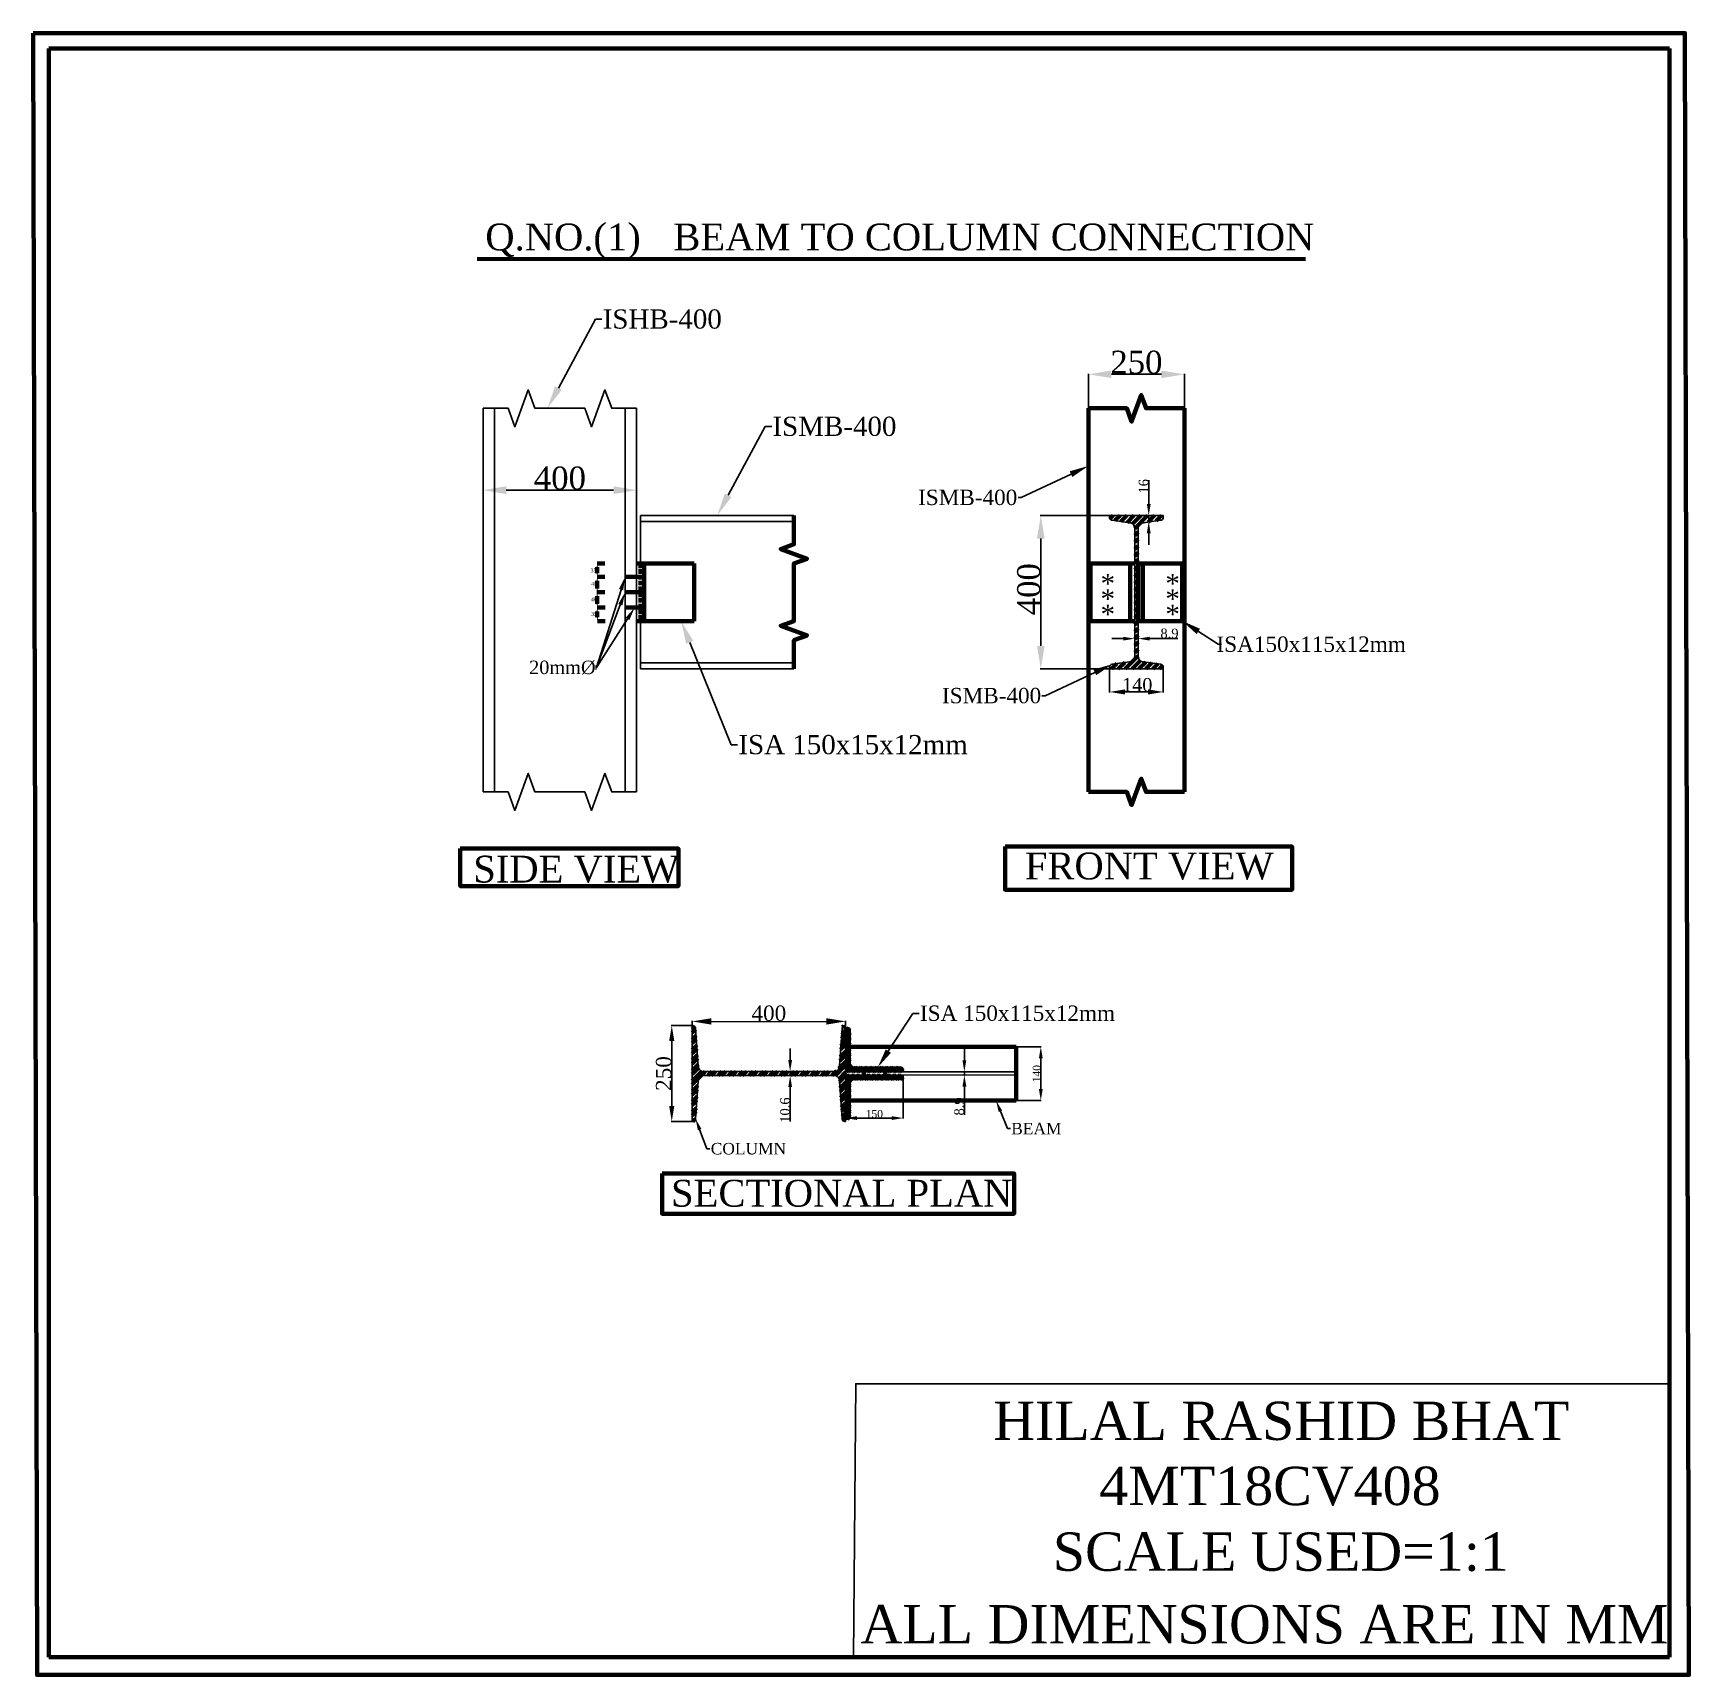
# Model space of a CAD drawing. Header units: millimetres. Extents: x -23456 to -19140, y 81265 to 85545.
import ezdxf
from ezdxf import colors
from ezdxf.entities.mleader import LeaderData, LeaderLine
from ezdxf.math import Vec2, Vec3

# ---------------------------------------------------------------- set-up
doc = ezdxf.new("R2010")
doc.units = ezdxf.units.MM
doc.linetypes.add('ACAD_ISO02W100', pattern=[15, 12, -3])
doc.styles.get("Standard").update_dxf_attribs({"font": 'times.ttf'})
doc.dimstyles.new('ISO-25', dxfattribs={"dimtxt": 2.5, "dimasz": 2.5, "dimexe": 1.25, "dimexo": 0.625, "dimtad": 1, "dimdec": 0, "dimtxsty": 'Standard', "dimcen": 2.5, "dimaunit": 1, "dimadec": 0, "dimazin": 0, "dimtfac": 1, "dimtdec": 0, "dimtmove": 0, "dimatfit": 3, "dimfxl": 1, "dimarcsym": 0})
pattern_1 = [(45, (545.524, 0), (-6.7351921, 6.7351921), []), (45, (550.015, 0), (-6.7351921, 6.7351921), [])]

# ---------------------------------------------------------------- blocks, each defined once
blk = doc.blocks.new('*D2')
at = {"color": 0, "lineweight": -2, "transparency": 16777216}
for p, q in [((-22282.7, 84566.1), (-22282.7, 84352)), ((-21882.7, 84566.1), (-21882.7, 84352)), ((-22222.7, 84353.3), (-21942.7, 84353.3))]:
    blk.add_line(p, q, dxfattribs=at)
at = {"color": 0, "lineweight": 100, "transparency": 16777216}
for points in [[(-22222.7, 84363.3), (-22222.7, 84343.3), (-22282.7, 84353.3)], [(-21942.7, 84363.3), (-21942.7, 84343.3), (-21882.7, 84353.3)]]:
    blk.add_solid(points, dxfattribs=at)
at = {"layer": 'DEFPOINTS', "color": 0, "lineweight": 100, "transparency": 16777216}
for p in [(-22282.7, 84566.7), (-21882.7, 84566.7), (-21882.7, 84353.3)]:
    blk.add_point(p, dxfattribs=at)
at = {"color": 0, "transparency": 16777216, "insert": (-22082.7, 84384.4), "char_height": 60, "attachment_point": 5}
blk.add_mtext('400', dxfattribs=at)
blk = doc.blocks.new('*D8')
at = {"color": 0, "lineweight": -2, "transparency": 16777216}
for p, q in [((-20705, 84567.3), (-20705, 84656.5)), ((-20645, 84655.3), (-20515, 84655.3)), ((-20455, 84567.3), (-20455, 84656.5))]:
    blk.add_line(p, q, dxfattribs=at)
at = {"color": 0, "lineweight": 100, "transparency": 16777216}
for points in [[(-20645, 84665.3), (-20645, 84645.3), (-20705, 84655.3)], [(-20515, 84665.3), (-20515, 84645.3), (-20455, 84655.3)]]:
    blk.add_solid(points, dxfattribs=at)
at = {"layer": 'DEFPOINTS', "color": 0, "lineweight": 100, "transparency": 16777216}
for p in [(-20455, 84655.3), (-20705, 84566.7), (-20455, 84566.7)]:
    blk.add_point(p, dxfattribs=at)
at = {"color": 0, "transparency": 16777216, "insert": (-20580, 84686.4), "char_height": 60, "attachment_point": 5}
blk.add_mtext('250', dxfattribs=at)
blk = doc.blocks.new('*D9')
at = {"color": 0, "lineweight": -2, "transparency": 16777216}
for p, q in [((-20510.6, 84287.2), (-20830.5, 84287.2)), ((-20829.2, 84227.2), (-20829.2, 83947.2)), ((-20510.6, 83887.2), (-20830.5, 83887.2))]:
    blk.add_line(p, q, dxfattribs=at)
at = {"color": 0, "lineweight": 100, "transparency": 16777216}
for points in [[(-20839.2, 84227.2), (-20819.2, 84227.2), (-20829.2, 84287.2)], [(-20839.2, 83947.2), (-20819.2, 83947.2), (-20829.2, 83887.2)]]:
    blk.add_solid(points, dxfattribs=at)
at = {"layer": 'DEFPOINTS', "color": 0, "lineweight": 100, "transparency": 16777216}
for p in [(-20510, 84287.2), (-20829.2, 83887.2), (-20510, 83887.2)]:
    blk.add_point(p, dxfattribs=at)
at = {"color": 0, "transparency": 16777216, "insert": (-20860.4, 84095.1), "char_height": 60, "attachment_point": 5, "rotation": 90}
blk.add_mtext('400', dxfattribs=at)
blk = doc.blocks.new('*D10')
at = {"color": 0, "lineweight": -2, "transparency": 16777216}
for p, q in [((-20650, 83886.5), (-20650, 83826)), ((-20510, 83886.5), (-20510, 83826)), ((-20610, 83827.3), (-20550, 83827.3))]:
    blk.add_line(p, q, dxfattribs=at)
at = {"color": 0, "lineweight": 100, "transparency": 16777216}
for points in [[(-20610, 83833.9), (-20610, 83820.6), (-20650, 83827.3)], [(-20550, 83833.9), (-20550, 83820.6), (-20510, 83827.3)]]:
    blk.add_solid(points, dxfattribs=at)
at = {"layer": 'DEFPOINTS', "color": 0, "lineweight": 100, "transparency": 16777216}
for p in [(-20650, 83887.2), (-20510, 83887.2), (-20510, 83827.3)]:
    blk.add_point(p, dxfattribs=at)
at = {"color": 0, "transparency": 16777216, "insert": (-20577.9, 83845.7), "char_height": 35, "attachment_point": 5}
blk.add_mtext('140', dxfattribs=at)
blk = doc.blocks.new('*D11')
at = {"color": 0, "lineweight": -2, "transparency": 16777216}
for p, q in [((-20614.4, 83966.2), (-20644.4, 83966.2)), ((-20584.4, 83959.9), (-20584.4, 83967.5)), ((-20584.4, 83966.2), (-20575.5, 83966.2)), ((-20575.5, 83959.9), (-20575.5, 83967.5)), ((-20545.5, 83966.2), (-20472, 83966.2))]:
    blk.add_line(p, q, dxfattribs=at)
at = {"color": 0, "lineweight": 100, "transparency": 16777216}
for points in [[(-20614.4, 83971.2), (-20614.4, 83961.2), (-20584.4, 83966.2)], [(-20545.5, 83971.2), (-20545.5, 83961.2), (-20575.5, 83966.2)]]:
    blk.add_solid(points, dxfattribs=at)
at = {"layer": 'DEFPOINTS', "color": 0, "lineweight": 100, "transparency": 16777216}
for p in [(-20584.4, 83959.2), (-20575.5, 83966.2), (-20575.5, 83959.2)]:
    blk.add_point(p, dxfattribs=at)
at = {"color": 0, "transparency": 16777216, "insert": (-20493.8, 83979.6), "char_height": 25, "attachment_point": 5}
blk.add_mtext('8.9', dxfattribs=at)
blk = doc.blocks.new('*D12')
at = {"color": 0, "lineweight": -2, "transparency": 16777216}
for p, q in [((-20547.9, 84317.2), (-20547.9, 84379.6)), ((-20544, 84287.2), (-20549.1, 84287.2)), ((-20547.9, 84271.1), (-20547.9, 84287.2)), ((-20544, 84271.1), (-20549.1, 84271.1)), ((-20547.9, 84241.1), (-20547.9, 84211.1))]:
    blk.add_line(p, q, dxfattribs=at)
at = {"color": 0, "lineweight": 100, "transparency": 16777216}
for points in [[(-20552.9, 84317.2), (-20542.9, 84317.2), (-20547.9, 84287.2)], [(-20552.9, 84241.1), (-20542.9, 84241.1), (-20547.9, 84271.1)]]:
    blk.add_solid(points, dxfattribs=at)
at = {"layer": 'DEFPOINTS', "color": 0, "lineweight": 100, "transparency": 16777216}
for p in [(-20547.9, 84287.2), (-20543.4, 84287.2), (-20543.4, 84271.1)]:
    blk.add_point(p, dxfattribs=at)
at = {"color": 0, "transparency": 16777216, "insert": (-20561.2, 84363.4), "char_height": 25, "attachment_point": 5, "rotation": 90}
blk.add_mtext('16', dxfattribs=at)
blk = doc.blocks.new('*D13')
at = {"color": 0, "lineweight": -2, "transparency": 16777216}
for p, q in [((-21188.1, 82826.6), (-21188.1, 82715.1)), ((-21338.1, 82712.8), (-21338.1, 82717.6)), ((-21308.1, 82716.3), (-21218.1, 82716.3))]:
    blk.add_line(p, q, dxfattribs=at)
at = {"color": 0, "lineweight": 100, "transparency": 16777216}
for points in [[(-21308.1, 82721.3), (-21308.1, 82711.3), (-21338.1, 82716.3)], [(-21218.1, 82721.3), (-21218.1, 82711.3), (-21188.1, 82716.3)]]:
    blk.add_solid(points, dxfattribs=at)
at = {"layer": 'DEFPOINTS', "color": 0, "lineweight": 100, "transparency": 16777216}
for p in [(-21188.1, 82827.2), (-21338.1, 82712.2), (-21188.1, 82716.3)]:
    blk.add_point(p, dxfattribs=at)
at = {"color": 0, "transparency": 16777216, "insert": (-21263.1, 82727.1), "char_height": 20, "attachment_point": 5}
blk.add_mtext('150', dxfattribs=at)
blk = doc.blocks.new('*D14')
at = {"color": 0, "lineweight": -2, "transparency": 16777216}
for p, q in [((-21738, 82958.1), (-21738, 82969.6)), ((-21338, 82958.1), (-21338, 82969.6))]:
    blk.add_line(p, q, dxfattribs=at)
at = {"color": 0, "lineweight": 0, "transparency": 16777216}
blk.add_line((-21688, 82968.4), (-21388, 82968.4), dxfattribs=at)
at = {"color": 0, "lineweight": 100, "transparency": 16777216}
for points in [[(-21688, 82976.7), (-21688, 82960), (-21738, 82968.4)], [(-21388, 82976.7), (-21388, 82960), (-21338, 82968.4)]]:
    blk.add_solid(points, dxfattribs=at)
at = {"layer": 'DEFPOINTS', "color": 0, "lineweight": 100, "transparency": 16777216}
for p in [(-21738, 82957.5), (-21338, 82968.4), (-21338, 82957.5)]:
    blk.add_point(p, dxfattribs=at)
at = {"color": 0, "transparency": 16777216, "insert": (-21538, 82989.4), "char_height": 40, "attachment_point": 5}
blk.add_mtext('400', dxfattribs=at)
blk = doc.blocks.new('*D15')
at = {"color": 0, "lineweight": -2, "transparency": 16777216}
for p, q in [((-21482.5, 82867.8), (-21482.5, 82897.8)), ((-21482.9, 82837.8), (-21483.8, 82837.8)), ((-21482.9, 82827.2), (-21483.8, 82827.2)), ((-21482.5, 82837.8), (-21482.5, 82827.2)), ((-21482.5, 82797.2), (-21482.5, 82707.1))]:
    blk.add_line(p, q, dxfattribs=at)
at = {"color": 0, "lineweight": 100, "transparency": 16777216}
for points in [[(-21487.5, 82867.8), (-21477.5, 82867.8), (-21482.5, 82837.8)], [(-21487.5, 82797.2), (-21477.5, 82797.2), (-21482.5, 82827.2)]]:
    blk.add_solid(points, dxfattribs=at)
at = {"layer": 'DEFPOINTS', "color": 0, "lineweight": 100, "transparency": 16777216}
for p in [(-21482.5, 82827.2), (-21482.3, 82837.8), (-21482.3, 82827.2)]:
    blk.add_point(p, dxfattribs=at)
at = {"color": 0, "transparency": 16777216, "insert": (-21495.9, 82737.2), "char_height": 25, "attachment_point": 5, "rotation": 90}
blk.add_mtext('10.6', dxfattribs=at)
blk = doc.blocks.new('*D16')
at = {"color": 0, "lineweight": -2, "transparency": 16777216}
for p, q in [((-21737.6, 82957.5), (-21792.4, 82957.5)), ((-21791.1, 82917.5), (-21791.1, 82747.5)), ((-21738.7, 82707.5), (-21792.4, 82707.5))]:
    blk.add_line(p, q, dxfattribs=at)
at = {"color": 0, "lineweight": 100, "transparency": 16777216}
for points in [[(-21797.8, 82917.5), (-21784.4, 82917.5), (-21791.1, 82957.5)], [(-21797.8, 82747.5), (-21784.4, 82747.5), (-21791.1, 82707.5)]]:
    blk.add_solid(points, dxfattribs=at)
at = {"layer": 'DEFPOINTS', "color": 0, "lineweight": 100, "transparency": 16777216}
for p in [(-21737, 82957.5), (-21791.1, 82707.5), (-21738, 82707.5)]:
    blk.add_point(p, dxfattribs=at)
at = {"color": 0, "transparency": 16777216, "insert": (-21812.1, 82832.5), "char_height": 40, "attachment_point": 5, "rotation": 90}
blk.add_mtext('250', dxfattribs=at)
blk = doc.blocks.new('*D17')
at = {"color": 0, "lineweight": -2, "transparency": 16777216}
for p, q in [((-20893.1, 82902.1), (-20827.9, 82902.1)), ((-20829.2, 82872.1), (-20829.2, 82792.1)), ((-20893.1, 82762.1), (-20827.9, 82762.1))]:
    blk.add_line(p, q, dxfattribs=at)
at = {"color": 0, "lineweight": 100, "transparency": 16777216}
for points in [[(-20834.2, 82872.1), (-20824.2, 82872.1), (-20829.2, 82902.1)], [(-20834.2, 82792.1), (-20824.2, 82792.1), (-20829.2, 82762.1)]]:
    blk.add_solid(points, dxfattribs=at)
at = {"layer": 'DEFPOINTS', "color": 0, "lineweight": 100, "transparency": 16777216}
for p in [(-20893.7, 82902.1), (-20893.7, 82762.1), (-20829.2, 82762.1)]:
    blk.add_point(p, dxfattribs=at)
at = {"color": 0, "transparency": 16777216, "insert": (-20840, 82832.1), "char_height": 20, "attachment_point": 5, "rotation": 90}
blk.add_mtext('140', dxfattribs=at)
blk = doc.blocks.new('*D18')
at = {"color": 0, "lineweight": -2, "transparency": 16777216}
for p, q in [((-21028.4, 82866.9), (-21028.4, 82896.9)), ((-21030, 82836.9), (-21027.2, 82836.9)), ((-21030, 82828.5), (-21027.2, 82828.5)), ((-21028.4, 82836.9), (-21028.4, 82828.5)), ((-21028.4, 82798.5), (-21028.4, 82724.9))]:
    blk.add_line(p, q, dxfattribs=at)
at = {"color": 0, "lineweight": 100, "transparency": 16777216}
for points in [[(-21033.4, 82866.9), (-21023.4, 82866.9), (-21028.4, 82836.9)], [(-21033.4, 82798.5), (-21023.4, 82798.5), (-21028.4, 82828.5)]]:
    blk.add_solid(points, dxfattribs=at)
at = {"layer": 'DEFPOINTS', "color": 0, "lineweight": 100, "transparency": 16777216}
for p in [(-21030.7, 82828.5), (-21030.6, 82836.9), (-21028.4, 82828.5)]:
    blk.add_point(p, dxfattribs=at)
at = {"color": 0, "transparency": 16777216, "insert": (-21041.8, 82746.7), "char_height": 25, "attachment_point": 5, "rotation": 90}
blk.add_mtext('8.9', dxfattribs=at)

msp = doc.modelspace()

# ---------------------------------------------------------------- hatches: boundary and pattern name
at = {"linetype": 'Continuous', "lineweight": 100}
h = msp.add_hatch(dxfattribs=at)
h.set_pattern_fill('ANSI31', color=256, scale=4)
h.set_pattern_definition([(45, (716.036, 0), (-8.9802561, 8.9802561), [])])
h.paths.add_polyline_path([(-20517, 84274.8, 0.414214), (-20510, 84281.8), (-20510, 84287.2), (-20650, 84287.2), (-20650, 84281.8, 0.414214), (-20643, 84274.8), (-20598.4, 84268.5, -0.414214), (-20584.4, 84254.5), (-20584.4, 83919.8, -0.414214), (-20598.4, 83905.8), (-20643, 83899.5, 0.414214), (-20650, 83892.5), (-20650, 83887.2), (-20510, 83887.2), (-20510, 83892.5, 0.414214), (-20517, 83899.5), (-20561.5, 83905.8, -0.414214), (-20575.5, 83919.8), (-20575.5, 84254.5, -0.414214), (-20561.5, 84268.5)])
h = msp.add_hatch(dxfattribs=at)
h.set_pattern_fill('ANSI32', color=256, scale=2)
h.set_pattern_definition([(45, (1245.215, 0), (-13.470384, 13.470384), []), (45, (1254.196, 0), (-13.470384, 13.470384), [])])
h.paths.add_polyline_path([(-21338.1, 82837.8), (-21338.1, 82918.3), (-21349.3, 82918.3), (-21353.9, 82851.8, -0.414214), (-21367.9, 82837.8), (-21708.1, 82837.8, -0.414214), (-21722.1, 82851.8), (-21729, 82950.5, 0.414214), (-21736, 82957.5), (-21738, 82957.5), (-21738, 82707.5), (-21736, 82707.5, 0.414214), (-21729, 82714.5), (-21722.1, 82813.2, -0.414214), (-21708.1, 82827.2), (-21367.9, 82827.2, -0.414214), (-21353.9, 82813.2), (-21349.3, 82746.5), (-21338.1, 82746.6), (-21338.1, 82827.2), (-21338.1, 82837.8)])
h.paths.add_polyline_path([(-21338.1, 82952.8), (-21338, 82957.5), (-21340, 82957.5, 0.414214), (-21347, 82950.5), (-21349.3, 82918.3), (-21338.1, 82918.3)])
h.paths.add_polyline_path([(-21338.1, 82746.6), (-21349.3, 82746.5), (-21347, 82714.5, 0.414214), (-21340, 82707.5), (-21338, 82707.5), (-21338, 82712.2), (-21338.1, 82712.2)])
h = msp.add_hatch(dxfattribs=at)
h.set_pattern_fill('ANSI32', color=256)
h.set_pattern_definition(pattern_1)
h.paths.add_polyline_path([(-21326, 82947.2, 0.414214), (-21330.8, 82952), (-21338, 82952), (-21338, 82918.3), (-21326, 82918.3)], flags=17)
h.paths.add_polyline_path([(-21234.5, 82849), (-21290.1, 82849), (-21290.1, 82837), (-21234.5, 82837)])
h.paths.add_polyline_path([(-21234.5, 82828.7), (-21290.1, 82828.7), (-21290.1, 82816.7), (-21234.5, 82816.7)])
h.paths.add_polyline_path([(-21290.1, 82828.7), (-21338, 82828.7), (-21338, 82713.7), (-21330.8, 82713.7, 0.414214), (-21326, 82718.5), (-21326, 82805.7, -0.414214), (-21315, 82816.7), (-21290.1, 82816.7)])
h.paths.add_polyline_path([(-21290.1, 82849), (-21315, 82849, -0.414214), (-21326, 82860), (-21326, 82947.2, 0.414214), (-21330.8, 82952), (-21338, 82952), (-21338, 82837), (-21290.1, 82837)])
h.paths.add_polyline_path([(-21188, 82844.2, 0.414214), (-21192.8, 82849), (-21234.5, 82849), (-21234.5, 82837), (-21188, 82837)])
h.paths.add_polyline_path([(-21188, 82821.5), (-21188, 82828.7), (-21234.5, 82828.7), (-21234.5, 82816.7), (-21192.8, 82816.7, 0.414214)])
h = msp.add_hatch(dxfattribs=at)
h.set_pattern_fill('ANSI32', color=256)
h.set_pattern_definition(pattern_1)
h.paths.add_polyline_path([(-21326, 82947.2, 0.414214), (-21330.8, 82952), (-21338, 82952), (-21338, 82918.3), (-21326, 82918.3)])

# ---------------------------------------------------------------- linework, layer by layer
for p, q in [((-23414.4, 85504.8), (-19190.3, 85504.8)), ((-23414.4, 81310.7), (-23414.4, 85504.8)), ((-19190.3, 85504.8), (-19190.3, 81310.7)), ((-22298, 84956.3), (-20139.4, 84955.3)), ((-20705, 84566.7), (-20705, 83566.7)), ((-20455, 83566.7), (-20455, 84566.7)), ((-21985.3, 84162.2), (-21965.4, 84162.2)), ((-21732.7, 84162.2), (-21882.7, 84162.2)), ((-21862.7, 84162.2), (-21862.7, 84012.2)), ((-21732.7, 84162.2), (-21732.7, 84012.2)), ((-20699.4, 84012.2), (-20699.4, 84162.2)), ((-20584.4, 84162.2), (-20699.4, 84162.2)), ((-20596.4, 84162.2), (-20596.4, 84012.2)), ((-20575.5, 84012.2), (-20575.5, 84162.2)), ((-20575.5, 84162.2), (-20460.5, 84162.2)), ((-20563.5, 84012.2), (-20563.5, 84162.2)), ((-20460.5, 84162.2), (-20460.5, 84012.2)), ((-21985.3, 84152.2), (-21985.3, 84137.2)), ((-21985.3, 84127.2), (-21965.8, 84127.2)), ((-21985.3, 84117.2), (-21985.3, 84097.2)), ((-21862.7, 84127.2), (-21912.7, 84127.2)), ((-21985.9, 84087.2), (-21986.6, 84087.2)), ((-21985.3, 84087.2), (-21965.8, 84087.2)), ((-21985.3, 84077.2), (-21985.3, 84057.2)), ((-21862.7, 84087.2), (-21912.7, 84087.2)), ((-21985.4, 84037.2), (-21985.4, 84022.2)), ((-21985.3, 84047.2), (-21965, 84047.2)), ((-21862.7, 84047.2), (-21912.7, 84047.2)), ((-21984.8, 84012.2), (-21964.6, 84012.2)), ((-21732.7, 84012.2), (-21882.7, 84012.2)), ((-20584.4, 84012.2), (-20699.4, 84012.2)), ((-20699.4, 84012.2), (-20664.4, 84012.2)), ((-20460.5, 84012.2), (-20575.5, 84012.2)), ((-20460.5, 84012.2), (-20495.5, 84012.2)), ((-21987.6, 83890.8), (-21989.5, 83890.8)), ((-21338, 82952.8), (-21338, 82918.3)), ((-21326.1, 82918.3), (-21349.3, 82918.3)), ((-21338, 82918.3), (-21326.1, 82918.3)), ((-20893.7, 82902.1), (-21326.1, 82902.1)), ((-20893.7, 82762.1), (-20893.7, 82902.1)), ((-21290.1, 82849), (-21290.1, 82816.7)), ((-21234.5, 82849), (-21234.5, 82816.7)), ((-21326.1, 82746.7), (-21349.3, 82746.5)), ((-21338, 82712.2), (-21338.1, 82746.7)), ((-21338.1, 82746.7), (-21326.1, 82746.7)), ((-20893.7, 82762.1), (-21326.1, 82762.1)), ((-21338.1, 82712.2), (-21338, 82712.2)), ((-19190.3, 81310.7), (-23414.4, 81310.7))]:
    msp.add_line(p, q, dxfattribs=at)
for p, q in [((-22282.7, 84566.7), (-22282.7, 83566.7)), ((-22252.7, 84566.7), (-22252.7, 83566.7)), ((-21912.7, 84566.7), (-21912.7, 83566.7)), ((-21882.7, 84566.7), (-21882.7, 83566.7)), ((-21872.7, 84287.2), (-21872.7, 84162.2)), ((-21872.7, 84287.2), (-21472.7, 84287.2)), ((-21872.7, 84287.2), (-21872.7, 84162.2)), ((-21872.7, 84271.2), (-21472.7, 84271.2)), ((-21872.7, 83887.2), (-21872.7, 84012.2)), ((-21872.7, 84012.2), (-21872.7, 83887.2)), ((-21472.7, 83903.2), (-21872.7, 83903.2)), ((-21472.7, 83887.2), (-21872.7, 83887.2)), ((-21338, 82837), (-21338, 82952)), ((-21338, 82952), (-21330.8, 82952)), ((-21326, 82947.2), (-21326, 82860)), ((-20893.7, 82836.8), (-21338, 82837)), ((-20893.7, 82828.4), (-21338, 82828.7)), ((-21338, 82828.7), (-21338, 82713.7)), ((-21315, 82849), (-21192.8, 82849)), ((-21188, 82844.2), (-21188, 82837)), ((-21188, 82821.5), (-21188, 82828.7)), ((-21326, 82718.5), (-21326, 82805.7)), ((-21315, 82816.7), (-21192.8, 82816.7)), ((-21338, 82713.7), (-21330.8, 82713.7))]:
    msp.add_line(p, q)
at = {"linetype": 'ACAD_ISO02W100', "lineweight": 100}
msp.add_line((-21872.7, 84162.2), (-21872.7, 84012.2), dxfattribs=at)
at = {"linetype": 'Continuous', "lineweight": 100}
for points in [[(-23455.7, 85544.8), (-19150.3, 85544.8), (-19140, 81264.7), (-23445.4, 81264.7)], [(-20922.5, 83424.3), (-20174.4, 83424.3), (-20174.4, 83311.6), (-20922.5, 83311.6)], [(-22342.2, 83419), (-21773.7, 83419), (-21773.7, 83321), (-22342.2, 83321)], [(-21816.5, 82572.2), (-20899, 82572.2), (-20899, 82467), (-21816.5, 82467)]]:
    msp.add_lwpolyline(points, close=True, dxfattribs=at)
at = {"linetype": 'Continuous'}
for points in [[(-22282.7, 84566.7), (-22217.7, 84566.7), (-22200.2, 84518.6), (-22165.2, 84614.8), (-22147.7, 84566.7), (-22082.7, 84566.7)], [(-22082.7, 84566.7), (-22017.7, 84566.7), (-22000.2, 84518.6), (-21965.2, 84614.8), (-21947.7, 84566.7), (-21882.7, 84566.7)], [(-22282.7, 83566.7), (-22217.7, 83566.7), (-22200.2, 83518.6), (-22165.2, 83614.8), (-22147.7, 83566.7), (-22082.7, 83566.7)], [(-22082.7, 83566.7), (-22017.7, 83566.7), (-22000.2, 83518.6), (-21965.2, 83614.8), (-21947.7, 83566.7), (-21882.7, 83566.7)]]:
    msp.add_lwpolyline(points, dxfattribs=at)
at = {"linetype": 'Continuous', "lineweight": 100}
for points in [[(-20705, 84566.7), (-20605, 84566.7), (-20592.5, 84532.3), (-20567.5, 84601), (-20555, 84566.7), (-20455, 84566.7)], [(-21472.7, 84287.2), (-21472.7, 84212.2), (-21507, 84199.7), (-21438.3, 84174.7), (-21472.7, 84162.2), (-21472.7, 84087.2)], [(-21472.7, 84087.2), (-21472.7, 84012.2), (-21507, 83999.7), (-21438.3, 83974.7), (-21472.7, 83962.2), (-21472.7, 83887.2)], [(-20705, 83566.7), (-20605, 83566.7), (-20592.5, 83532.3), (-20567.5, 83601), (-20555, 83566.7), (-20455, 83566.7)]]:
    msp.add_lwpolyline(points, dxfattribs=at)
for points in [[(-20650, 83887.2), (-20510, 83887.2), (-20510, 83892.5, 0.414214), (-20517, 83899.5), (-20561.5, 83905.8, -0.414214), (-20575.5, 83919.8), (-20575.5, 84254.5, -0.414214), (-20561.5, 84268.5), (-20517, 84274.8, 0.414214), (-20510, 84281.8), (-20510, 84287.2), (-20650, 84287.2), (-20650, 84281.8, 0.414214), (-20643, 84274.8), (-20598.4, 84268.5, -0.414214), (-20584.4, 84254.5), (-20584.4, 83919.8, -0.414214), (-20598.4, 83905.8), (-20643, 83899.5, 0.414214), (-20650, 83892.5)], [(-21738, 82957.5), (-21738, 82707.5), (-21736, 82707.5, 0.414214), (-21729, 82714.5), (-21722.1, 82813.2, -0.414214), (-21708.1, 82827.2), (-21367.9, 82827.2, -0.414214), (-21353.9, 82813.2), (-21347, 82714.5, 0.414214), (-21340, 82707.5), (-21338, 82707.5), (-21338, 82957.5), (-21340, 82957.5, 0.414214), (-21347, 82950.5), (-21353.9, 82851.8, -0.414214), (-21367.9, 82837.8), (-21708.1, 82837.8, -0.414214), (-21722.1, 82851.8), (-21729, 82950.5, 0.414214), (-21736, 82957.5)]]:
    msp.add_lwpolyline(points, format="xyb", close=True)
msp.add_lwpolyline([(-19190.3, 81310.7), (-21317.2, 81310.7), (-21311.5, 82023.9), (-19190.3, 82023.9)])
for centre, radius, start, end in [((-21330.8, 82947.2), 4.8, 0, 90), ((-21315, 82860), 11, 180, 270), ((-21192.8, 82844.2), 4.8, 0, 90), ((-21192.8, 82821.5), 4.8, 270, 360), ((-21315, 82805.7), 11, 90, 180), ((-21330.8, 82718.5), 4.8, 270, 360)]:
    msp.add_arc(centre, radius, start, end)
for points in [[(-21987, 84152.2), (-21983.7, 84152.2), (-21985.3, 84162.2)], [(-21987, 84137.2), (-21983.7, 84137.2), (-21985.3, 84127.2)], [(-21987, 84117.2), (-21983.7, 84117.2), (-21985.3, 84127.2)], [(-21987, 84097.2), (-21983.7, 84097.2), (-21985.3, 84087.2)], [(-21987, 84077.2), (-21983.7, 84077.2), (-21985.3, 84087.2)], [(-21987, 84057.2), (-21983.7, 84057.2), (-21985.3, 84047.2)], [(-21987, 84037.2), (-21983.7, 84037.2), (-21985.3, 84047.2)], [(-21986.8, 84022.2), (-21983.4, 84022.2), (-21985.1, 84012.2)]]:
    msp.add_solid(points, dxfattribs=at)

# ---------------------------------------------------------------- texts
for s, width, heights, insert, char_height, attachment_point in [('\\pi-210,l280,t560;Q.NO.(1)^IBEAM TO COLUMN CONNECTION', 2327.455, [275.5], (-22347.1, 85002), 70, 4), ('*', 6.498, [0], (-20673.4, 84134.8), 50, 1), ('*', 6.498, [0], (-20504.5, 84134.8), 50, 1), ('*', 6.498, [0], (-20673.4, 84094.8), 50, 1), ('*', 6.498, [0], (-20504.5, 84094.8), 50, 1), ('*', 6.498, [0], (-20673.4, 84054.8), 50, 1), ('*', 6.498, [0], (-20504.5, 84054.8), 50, 1), ('SIDE VIEW', 561.249, [0], (-22308.5, 83364.6), 70, 4), ('FRONT VIEW', 696.496, [0], (-20870.9, 83372.8), 70, 4), ('SECTIONAL PLAN', 985.02, [0], (-21792.9, 82519.9), 70, 4)]:
    msp.add_mtext_dynamic_manual_height_columns(s, width=width, gutter_width=12.5, heights=heights, dxfattribs=dict(at, insert=insert, char_height=char_height, attachment_point=attachment_point))
at = {"linetype": 'Continuous', "lineweight": 100, "char_height": 10, "attachment_point": 5}
for s, insert in [('35', (-21995, 84144.2)), ('40', (-21993.9, 84108.9)), ('40', (-21994.1, 84068.5)), ('35', (-21993.5, 84030.4))]:
    msp.add_mtext(s, dxfattribs=dict(at, insert=insert))
at = {"char_height": 100, "attachment_point": 8}
for s, insert in [('\\pt4500;HILAL RASHID BHAT', (-20202.3, 81875.7)), ('4MT18CV408', (-20231.9, 81705.1)), ('SCALE USED=1:1', (-20203.4, 81534)), ('ALL DIMENSIONS ARE IN MM', (-20246.2, 81345.2))]:
    msp.add_mtext_dynamic_manual_height_columns(s, width=10511.997, gutter_width=12.5, heights=[519.7], dxfattribs=dict(at, insert=insert))

# ---------------------------------------------------------------- dimensions: what is measured, and where the dimension line sits
for base, p1, p2, override, picture, middle in [((-20455, 84655.3), (-20705, 84566.7), (-20455, 84566.7), {"dimtxt": 60, "dimasz": 60}, '*D8', (-20580, 84655.3)), ((-20510, 83827.3), (-20650, 83887.2), (-20510, 83887.2), {"dimtxt": 35, "dimasz": 40}, '*D10', (-20577.9, 83827.3)), ((-21188.1, 82716.3), (-21338.1, 82712.2), (-21188.1, 82827.2), {"dimtxt": 20, "dimasz": 30}, '*D13', (-21263.1, 82716.3))]:
    dim = msp.add_linear_dim(base=base, p1=p1, p2=p2, dimstyle='ISO-25', override=override)
    dim.commit()
    dim.dimension.update_dxf_attribs({"geometry": picture, "text_midpoint": middle, "dimtype": 160})
for base, p1, p2, override, picture, middle in [((-21882.7, 84353.3), (-22282.7, 84566.7), (-21882.7, 84566.7), {"dimtxt": 60, "dimasz": 60}, '*D2', (-22082.7, 84384.4)), ((-21338, 82968.4), (-21738, 82957.5), (-21338, 82957.5), {"dimtxt": 40, "dimasz": 50, "dimlwd": 0}, '*D14', (-21538, 82989.4))]:
    dim = msp.add_linear_dim(base=base, p1=p1, p2=p2, dimstyle='ISO-25', override=override)
    dim.commit()
    dim.dimension.update_dxf_attribs({"geometry": picture, "text_midpoint": middle})
for base, p1, p2, override, picture, middle in [((-20547.9, 84287.2), (-20543.4, 84271.1), (-20543.4, 84287.2), {"dimtxt": 25, "dimasz": 30}, '*D12', (-20561.2, 84363.4)), ((-21791.1, 82707.5), (-21737, 82957.5), (-21738, 82707.5), {"dimtxt": 40, "dimasz": 40}, '*D16', (-21812.1, 82832.5))]:
    dim = msp.add_linear_dim(base=base, p1=p1, p2=p2, angle=90, dimstyle='ISO-25', override=override)
    dim.commit()
    dim.dimension.update_dxf_attribs({"geometry": picture, "text_midpoint": middle})
for base, p1, p2, override, picture, middle in [((-20829.2, 83887.2), (-20510, 84287.2), (-20510, 83887.2), {"dimtxt": 60, "dimasz": 60}, '*D9', (-20829.2, 84095.1)), ((-20829.2, 82762.1), (-20893.7, 82902.1), (-20893.7, 82762.1), {"dimtxt": 20, "dimasz": 30}, '*D17', (-20829.2, 82832.1))]:
    dim = msp.add_linear_dim(base=base, p1=p1, p2=p2, angle=90, dimstyle='ISO-25', override=override)
    dim.commit()
    dim.dimension.update_dxf_attribs({"geometry": picture, "text_midpoint": middle, "dimtype": 160})
dim = msp.add_linear_dim(base=(-20575.5, 83966.2), p1=(-20584.4, 83959.2), p2=(-20575.5, 83959.2), text='8.9', dimstyle='ISO-25', override={"dimtxt": 25, "dimasz": 30})
dim.commit()
dim.dimension.update_dxf_attribs({"geometry": '*D11', "text_midpoint": (-20493.8, 83979.6)})
for base, p1, p2, text, picture, middle in [((-21482.5, 82827.2), (-21482.3, 82837.8), (-21482.3, 82827.2), '10.6', '*D15', (-21495.9, 82737.2)), ((-21028.4, 82828.5), (-21030.6, 82836.9), (-21030.7, 82828.5), '8.9', '*D18', (-21041.8, 82746.7))]:
    dim = msp.add_linear_dim(base=base, p1=p1, p2=p2, angle=90, text=text, dimstyle='ISO-25', override={"dimtxt": 25, "dimasz": 30})
    dim.commit()
    dim.dimension.update_dxf_attribs({"geometry": picture, "text_midpoint": middle})

# ---------------------------------------------------------------- leaders
at = {"linetype": 'Continuous', "lineweight": 100}
ml = msp.add_multileader_mtext('Standard', dxfattribs=at)
ml.set_content('ISHB-400', color=256)
ml.set_leader_properties()
ml.build(insert=Vec2(0, 0))
ml.multileader.update_dxf_attribs({"arrow_head_size": 60})
ctx = ml.context
ctx.base_point, ctx.char_height, ctx.arrow_head_size, ctx.plane_origin = Vec3(-21973.1, 84798.9), 50, 60, Vec3(-22115.2, 84566.7)
notes = []
notes.append((ctx, [(0, (1, 1, 0), (-21989.8, 84798.9), (1, 0), 16.7, [(0, [(-22115.2, 84566.7)], 0, [])])]))
ctx.mtext.insert, ctx.mtext.flow_direction = Vec3(-21971.1, 84824.5), 5
ml = msp.add_multileader_mtext('Standard', dxfattribs=at)
ml.set_content('ISMB-400', color=256)
ml.set_leader_properties()
ml.build(insert=Vec2(0, 0))
ml.multileader.update_dxf_attribs({"dogleg_length": 16.7, "arrow_head_size": 60})
ctx = ml.context
ctx.base_point, ctx.char_height, ctx.arrow_head_size, ctx.plane_origin = Vec3(-21530.6, 84519.4), 50, 60, Vec3(-21672.7, 84287.2)
notes.append((ctx, [(0, (1, 1, 0), (-21547.3, 84519.4), (1, 0), 16.7, [(0, [(-21672.7, 84287.2)], 0, [])])]))
ctx.mtext.insert, ctx.mtext.flow_direction = Vec3(-21528.6, 84544.8), 5
ml = msp.add_multileader_mtext('Standard', dxfattribs=at)
ml.set_content('ISMB-400', color=256)
ml.set_leader_properties()
ml.build(insert=Vec2(0, 0))
ml.multileader.update_dxf_attribs({"arrow_head_size": 50})
ctx = ml.context
ctx.base_point, ctx.char_height, ctx.arrow_head_size, ctx.plane_origin = Vec3(-21141.6, 84334.1), 40, 50, Vec3(-20705.2, 84416.4)
ctx.text_align_type = 2
notes.append((ctx, [(0, (1, 1, 0), (-20880.5, 84334.1), (-1, 0), 8, [(0, [(-20705.2, 84416.4)], 0, [])])]))
ctx.mtext.insert, ctx.mtext.alignment, ctx.mtext.flow_direction = Vec3(-20890.5, 84354.5), 3, 5
ml = msp.add_multileader_mtext('Standard', dxfattribs=at)
ml.set_content('', color=256)
ml.set_leader_properties()
ml.build(insert=Vec2(0, 0))
ml.multileader.update_dxf_attribs({"has_dogleg": 0, "arrow_head_size": 35})
ctx = ml.context
ctx.base_point, ctx.char_height, ctx.arrow_head_size, ctx.plane_origin = Vec3(-21991.6, 83890.8), 40, 35, Vec3(-21912.7, 84127.2)
ctx.text_align_type = 2
notes.append((ctx, [(0, (1, 1, 0), (-21979.6, 83890.8), (-1, 0), 8, [(0, [(-21912.7, 84127.2)], 0, [])])]))
ctx.mtext.insert, ctx.mtext.alignment, ctx.mtext.flow_direction = Vec3(-21989.6, 83910.8), 3, 5
ml = msp.add_multileader_mtext('Standard', dxfattribs=at)
ml.set_content('', color=256)
ml.set_leader_properties()
ml.build(insert=Vec2(0, 0))
ml.multileader.update_dxf_attribs({"has_dogleg": 0, "arrow_head_size": 35})
ctx = ml.context
ctx.base_point, ctx.char_height, ctx.arrow_head_size, ctx.plane_origin = Vec3(-21991.6, 83890.8), 40, 35, Vec3(-21912.7, 84087.2)
ctx.text_align_type = 2
notes.append((ctx, [(0, (1, 1, 0), (-21979.6, 83890.8), (-1, 0), 8, [(0, [(-21912.7, 84087.2)], 0, [])])]))
ctx.mtext.insert, ctx.mtext.alignment, ctx.mtext.flow_direction = Vec3(-21989.6, 83910.8), 3, 5
ml = msp.add_multileader_mtext('Standard', dxfattribs=at)
ml.set_content('20mm%%C', color=256)
ml.set_leader_properties()
ml.build(insert=Vec2(0, 0))
ml.multileader.update_dxf_attribs({"has_dogleg": 0, "arrow_head_size": 35})
ctx = ml.context
ctx.base_point, ctx.char_height, ctx.arrow_head_size, ctx.plane_origin = Vec3(-22157.9, 83890.8), 35, 35, Vec3(-21887.7, 84047.2)
ctx.text_align_type = 2
notes.append((ctx, [(0, (1, 1, 0), (-21979.6, 83890.8), (-1, 0), 8, [(0, [(-21887.7, 84047.2)], 0, [])])]))
ctx.mtext.insert, ctx.mtext.alignment, ctx.mtext.flow_direction = Vec3(-21989.6, 83908.9), 3, 5
ml = msp.add_multileader_mtext('Standard', dxfattribs=at)
ml.set_content('ISA 150x15x12mm', color=256)
ml.set_leader_properties()
ml.build(insert=Vec2(0, 0))
ml.multileader.update_dxf_attribs({"dogleg_length": 16.7, "arrow_head_size": 60})
ctx = ml.context
ctx.base_point, ctx.char_height, ctx.arrow_head_size, ctx.plane_origin = Vec3(-21619.5, 83689.5), 50, 60, Vec3(-21766.7, 84012.2)
notes.append((ctx, [(0, (1, 1, 0), (-21636.2, 83689.5), (1, 0), 16.7, [(0, [(-21766.7, 84012.2)], 0, [])])]))
ctx.mtext.insert, ctx.mtext.flow_direction = Vec3(-21617.5, 83715), 5
ml = msp.add_multileader_mtext('Standard', dxfattribs=at)
ml.set_content('ISA150x115x12mm', color=256)
ml.set_leader_properties()
ml.build(insert=Vec2(0, 0))
ml.multileader.update_dxf_attribs({"arrow_head_size": 50})
ctx = ml.context
ctx.base_point, ctx.char_height, ctx.arrow_head_size, ctx.plane_origin = Vec3(-20358.6, 83951.5), 40, 50, Vec3(-20460.5, 84012.2)
ctx.text_align_type = 2
notes.append((ctx, [(0, (1, 1, 0), (-20366.6, 83951.5), (1, 0), 8, [(0, [(-20460.5, 84012.2)], 0, [])])]))
ctx.mtext.insert, ctx.mtext.width, ctx.mtext.alignment, ctx.mtext.flow_direction = Vec3(-19877.8, 83971.8), 387.913, 3, 5
ml = msp.add_multileader_mtext('Standard', dxfattribs=at)
ml.set_content('ISMB-400', color=256)
ml.set_leader_properties()
ml.build(insert=Vec2(0, 0))
ml.multileader.update_dxf_attribs({"arrow_head_size": 50})
ctx = ml.context
ctx.base_point, ctx.char_height, ctx.arrow_head_size, ctx.plane_origin = Vec3(-21079.4, 83817.3), 40, 50, Vec3(-20643, 83899.5)
ctx.text_align_type = 2
notes.append((ctx, [(0, (1, 1, 0), (-20818.2, 83817.3), (-1, 0), 8, [(0, [(-20643, 83899.5)], 0, [])])]))
ctx.mtext.insert, ctx.mtext.alignment, ctx.mtext.flow_direction = Vec3(-20828.2, 83837.8), 3, 5
ml = msp.add_multileader_mtext('Standard', dxfattribs=at)
ml.set_content('ISA 150x115x12mm', color=256)
ml.set_leader_properties()
ml.build(insert=Vec2(0, 0))
ml.multileader.update_dxf_attribs({"dogleg_length": 16.7, "arrow_head_size": 50})
ctx = ml.context
ctx.base_point, ctx.char_height, ctx.arrow_head_size, ctx.plane_origin = Vec3(-21146.1, 82989.3), 40, 50, Vec3(-21253.9, 82849)
notes.append((ctx, [(0, (1, 1, 0), (-21162.8, 82989.3), (1, 0), 16.7, [(0, [(-21253.9, 82849)], 0, [])])]))
ctx.mtext.insert, ctx.mtext.flow_direction = Vec3(-21144.1, 83009.8), 5
ml = msp.add_multileader_mtext('Standard', dxfattribs=at)
ml.set_content('BEAM', color=256)
ml.set_leader_properties()
ml.build(insert=Vec2(0, 0))
ml.multileader.update_dxf_attribs({"arrow_head_size": 30})
ctx = ml.context
ctx.base_point, ctx.char_height, ctx.arrow_head_size, ctx.plane_origin = Vec3(-20908.3, 82688.9), 30, 30, Vec3(-20945.8, 82767.1)
notes.append((ctx, [(0, (1, 1, 0), (-20916.3, 82688.9), (1, 0), 8, [(0, [(-20945.8, 82762.1)], 0, [])])]))
ctx.mtext.insert, ctx.mtext.flow_direction = Vec3(-20906.3, 82703.9), 5
ml = msp.add_multileader_mtext('Standard', dxfattribs=at)
ml.set_content('COLUMN', color=256)
ml.set_leader_properties()
ml.build(insert=Vec2(0, 0))
ml.multileader.update_dxf_attribs({"arrow_head_size": 30})
ctx = ml.context
ctx.base_point, ctx.char_height, ctx.arrow_head_size, ctx.plane_origin = Vec3(-21691.5, 82636.3), 30, 30, Vec3(-21729, 82714.5)
notes.append((ctx, [(0, (1, 1, 0), (-21699.5, 82636.3), (1, 0), 8, [(0, [(-21729, 82714.5)], 0, [])])]))
ctx.mtext.insert, ctx.mtext.flow_direction = Vec3(-21689.5, 82651.6), 5
for ctx, leaders in notes:
    for number, flags, end, landing, length, lines in leaders:
        leader = LeaderData()
        leader.index, (leader.has_last_leader_line, leader.has_dogleg_vector, leader.attachment_direction) = number, flags
        leader.last_leader_point, leader.dogleg_vector, leader.dogleg_length = Vec3(end), Vec3(landing), length
        for number, points, colour, breaks in lines:
            line = LeaderLine()
            line.index, line.vertices, line.color, line.breaks = number, Vec3.list(points), colors.encode_raw_color(colour), breaks
            leader.lines.append(line)
        ctx.leaders.append(leader)

doc.saveas('drawing.dxf')
